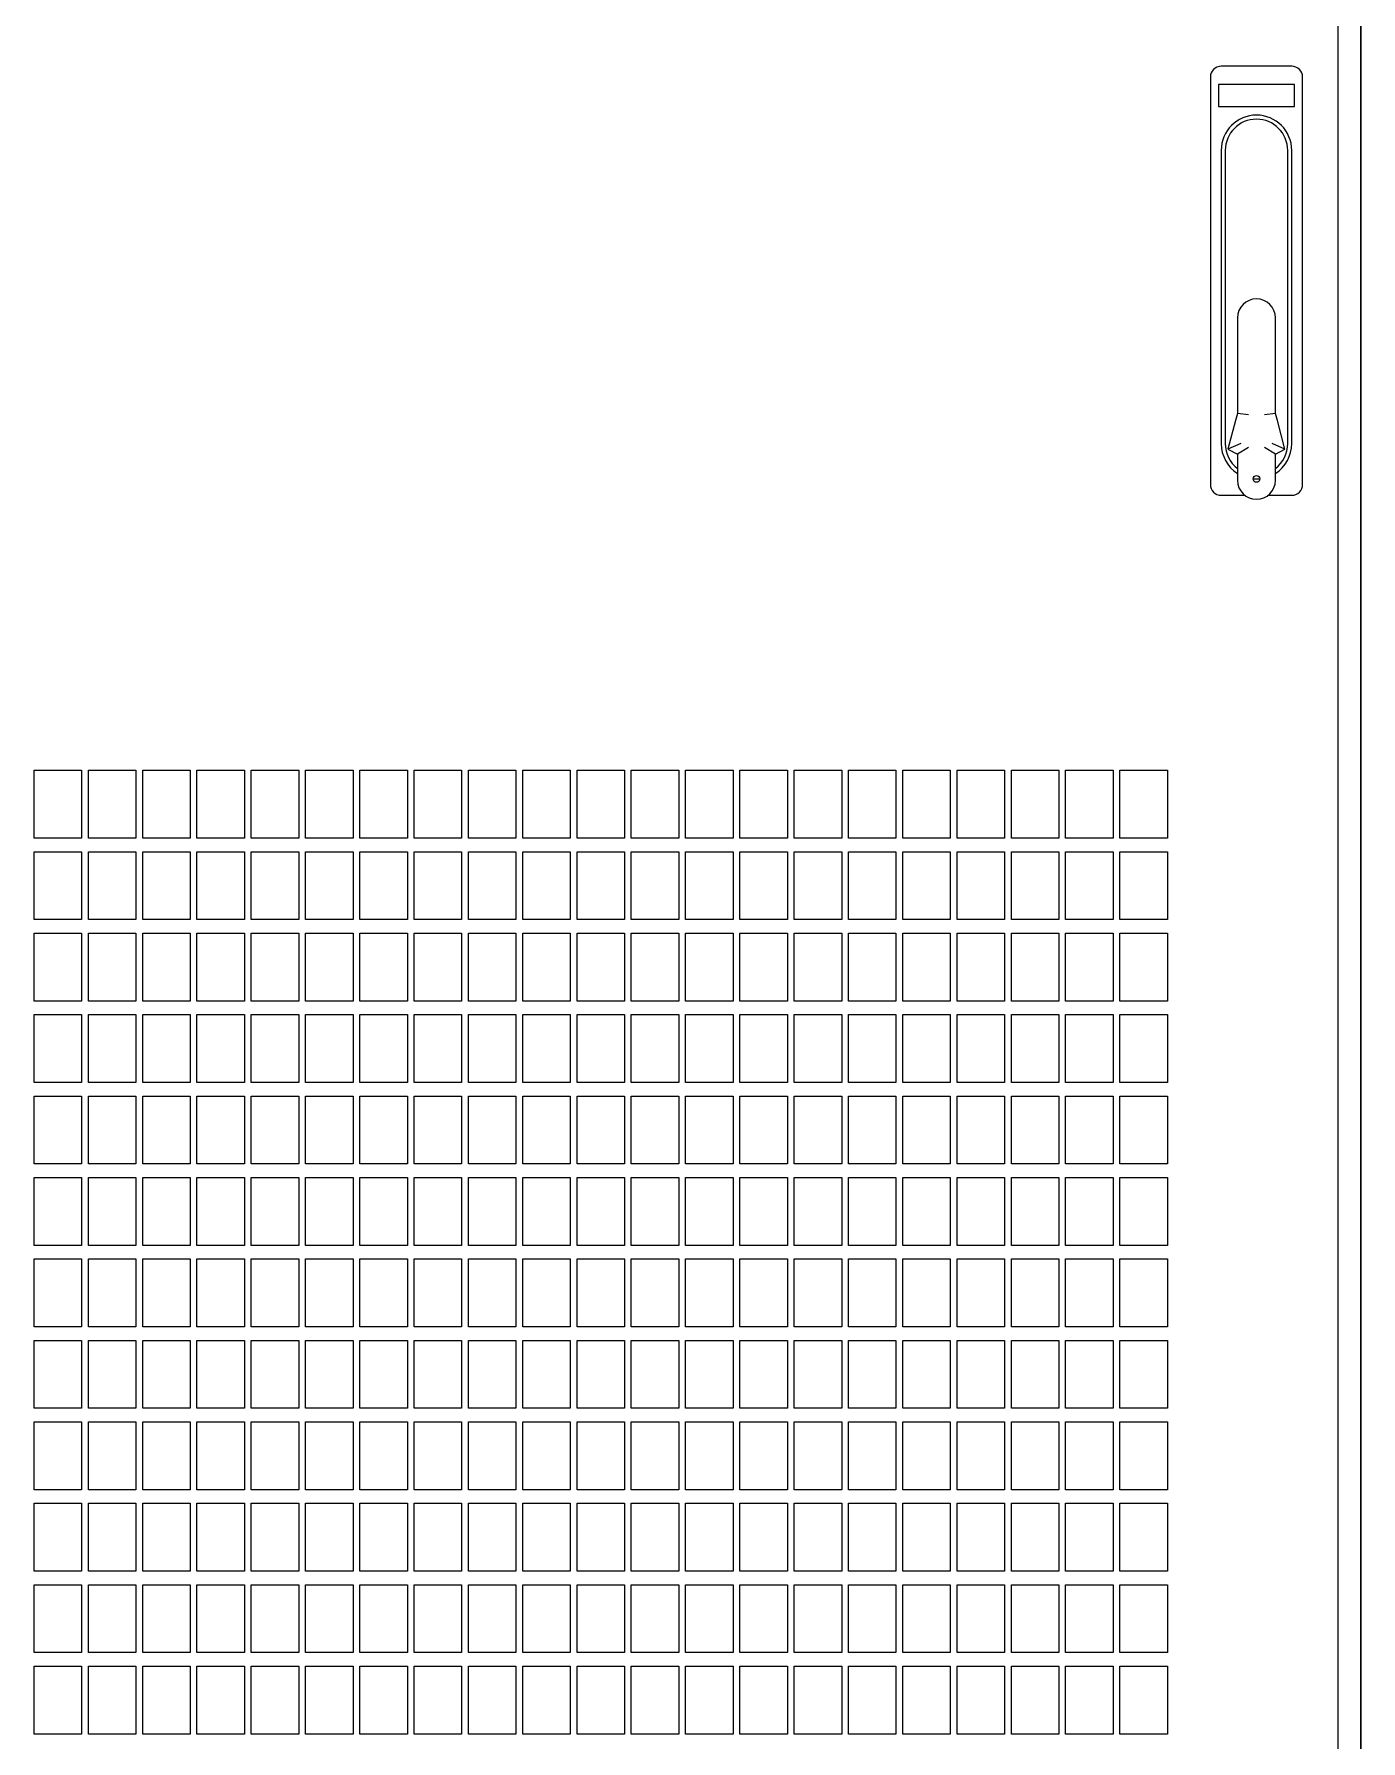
# Model space of a CAD drawing. Header units: inches. Extents: x 0 to 420, y 0 to 297.
# Drawn here: x 116 to 155.1, y 150.2 to 200.5 of the extents above; entities that cross this region are included whole.
import ezdxf

# ---------------------------------------------------------------- set-up
doc = ezdxf.new("R2010")
doc.units = ezdxf.units.IN
doc.layers.add('Default', color=7, linetype='Continuous')
doc.layers.add('DV1_Default', color=7, linetype='Continuous')

# ---------------------------------------------------------------- blocks, each defined once
blk = doc.blocks.new('SE')
at = {"layer": 'DV1_Default', "color": 7, "linetype": 'Continuous', "ltscale": 25.4}
for p, q in [((155.109, 105.286), (155.109, 280.566)), ((155.109, 280.566), (155.109, 105.286)), ((154.429, 275.526), (154.429, 110.326)), ((155.109, 105.286), (155.109, 264.566)), ((150.673, 199.19), (150.673, 187.19)), ((153.073, 199.51), (150.993, 199.51)), ((153.393, 187.19), (153.393, 199.19)), ((153.153, 198.969), (150.913, 198.969)), ((150.913, 198.969), (150.913, 198.329)), ((153.153, 198.329), (153.153, 198.969)), ((150.913, 198.329), (153.153, 198.329)), ((150.993, 197.03), (150.993, 188.39)), ((151.113, 197.03), (151.113, 188.39)), ((152.953, 188.39), (152.953, 197.03)), ((153.073, 188.39), (153.073, 197.03)), ((151.473, 192.094), (151.473, 189.278)), ((152.593, 189.278), (152.593, 192.094)), ((151.473, 189.278), (151.418, 189.07)), ((151.793, 189.236), (151.473, 189.278)), ((152.593, 189.278), (152.273, 189.236)), ((152.649, 189.07), (152.593, 189.278)), ((151.418, 189.07), (151.193, 188.229)), ((152.873, 188.229), (152.649, 189.07)), ((151.569, 188.395), (151.193, 188.229)), ((151.193, 188.229), (151.473, 188.084)), ((151.793, 188.279), (151.473, 188.084)), ((152.593, 188.084), (152.273, 188.279)), ((152.873, 188.229), (152.498, 188.395)), ((152.593, 188.084), (152.873, 188.229)), ((151.473, 188.084), (151.473, 187.31)), ((152.593, 187.31), (152.593, 188.084)), ((150.993, 186.87), (151.687, 186.87)), ((152.38, 186.87), (153.073, 186.87)), ((116.009, 178.766), (117.409, 178.766)), ((116.009, 176.766), (116.009, 178.766)), ((117.409, 178.766), (117.409, 176.766)), ((117.609, 178.766), (119.009, 178.766)), ((117.609, 176.766), (117.609, 178.766)), ((119.009, 178.766), (119.009, 176.766)), ((119.209, 178.766), (120.609, 178.766)), ((119.209, 176.766), (119.209, 178.766)), ((120.609, 178.766), (120.609, 176.766)), ((120.809, 178.766), (122.209, 178.766)), ((120.809, 176.766), (120.809, 178.766)), ((122.209, 178.766), (122.209, 176.766)), ((122.409, 178.766), (123.809, 178.766)), ((122.409, 176.766), (122.409, 178.766)), ((123.809, 178.766), (123.809, 176.766)), ((124.009, 178.766), (125.409, 178.766)), ((124.009, 176.766), (124.009, 178.766)), ((125.409, 178.766), (125.409, 176.766)), ((125.609, 178.766), (127.009, 178.766)), ((125.609, 176.766), (125.609, 178.766)), ((127.009, 178.766), (127.009, 176.766)), ((127.209, 178.766), (128.609, 178.766)), ((127.209, 176.766), (127.209, 178.766)), ((128.609, 178.766), (128.609, 176.766)), ((128.809, 178.766), (130.209, 178.766)), ((128.809, 176.766), (128.809, 178.766)), ((130.209, 178.766), (130.209, 176.766)), ((130.409, 178.766), (131.809, 178.766)), ((130.409, 176.766), (130.409, 178.766)), ((131.809, 178.766), (131.809, 176.766)), ((132.009, 178.766), (133.409, 178.766)), ((132.009, 176.766), (132.009, 178.766)), ((133.409, 178.766), (133.409, 176.766)), ((133.609, 178.766), (135.009, 178.766)), ((133.609, 176.766), (133.609, 178.766)), ((135.009, 178.766), (135.009, 176.766)), ((135.209, 178.766), (136.609, 178.766)), ((135.209, 176.766), (135.209, 178.766)), ((136.609, 178.766), (136.609, 176.766)), ((136.809, 178.766), (138.209, 178.766)), ((136.809, 176.766), (136.809, 178.766)), ((138.209, 178.766), (138.209, 176.766)), ((138.409, 178.766), (139.809, 178.766)), ((138.409, 176.766), (138.409, 178.766)), ((139.809, 178.766), (139.809, 176.766)), ((140.009, 178.766), (141.409, 178.766)), ((140.009, 176.766), (140.009, 178.766)), ((141.409, 178.766), (141.409, 176.766)), ((141.609, 178.766), (143.009, 178.766)), ((141.609, 176.766), (141.609, 178.766)), ((143.009, 178.766), (143.009, 176.766)), ((143.209, 178.766), (144.609, 178.766)), ((143.209, 176.766), (143.209, 178.766)), ((144.609, 178.766), (144.609, 176.766)), ((144.809, 178.766), (146.209, 178.766)), ((144.809, 176.766), (144.809, 178.766)), ((146.209, 178.766), (146.209, 176.766)), ((146.409, 178.766), (147.809, 178.766)), ((146.409, 176.766), (146.409, 178.766)), ((147.809, 178.766), (147.809, 176.766)), ((148.009, 178.766), (149.409, 178.766)), ((148.009, 176.766), (148.009, 178.766)), ((149.409, 178.766), (149.409, 176.766)), ((117.409, 176.766), (116.009, 176.766)), ((119.009, 176.766), (117.609, 176.766)), ((120.609, 176.766), (119.209, 176.766)), ((122.209, 176.766), (120.809, 176.766)), ((123.809, 176.766), (122.409, 176.766)), ((125.409, 176.766), (124.009, 176.766)), ((127.009, 176.766), (125.609, 176.766)), ((128.609, 176.766), (127.209, 176.766)), ((130.209, 176.766), (128.809, 176.766)), ((131.809, 176.766), (130.409, 176.766)), ((133.409, 176.766), (132.009, 176.766)), ((135.009, 176.766), (133.609, 176.766)), ((136.609, 176.766), (135.209, 176.766)), ((138.209, 176.766), (136.809, 176.766)), ((139.809, 176.766), (138.409, 176.766)), ((141.409, 176.766), (140.009, 176.766)), ((143.009, 176.766), (141.609, 176.766)), ((144.609, 176.766), (143.209, 176.766)), ((146.209, 176.766), (144.809, 176.766)), ((147.809, 176.766), (146.409, 176.766)), ((149.409, 176.766), (148.009, 176.766)), ((116.009, 176.366), (117.409, 176.366)), ((116.009, 174.366), (116.009, 176.366)), ((117.409, 176.366), (117.409, 174.366)), ((117.609, 176.366), (119.009, 176.366)), ((117.609, 174.366), (117.609, 176.366)), ((119.009, 176.366), (119.009, 174.366)), ((119.209, 176.366), (120.609, 176.366)), ((119.209, 174.366), (119.209, 176.366)), ((120.609, 176.366), (120.609, 174.366)), ((120.809, 176.366), (122.209, 176.366)), ((120.809, 174.366), (120.809, 176.366)), ((122.209, 176.366), (122.209, 174.366)), ((122.409, 176.366), (123.809, 176.366)), ((122.409, 174.366), (122.409, 176.366)), ((123.809, 176.366), (123.809, 174.366)), ((124.009, 176.366), (125.409, 176.366)), ((124.009, 174.366), (124.009, 176.366)), ((125.409, 176.366), (125.409, 174.366)), ((125.609, 176.366), (127.009, 176.366)), ((125.609, 174.366), (125.609, 176.366)), ((127.009, 176.366), (127.009, 174.366)), ((127.209, 176.366), (128.609, 176.366)), ((127.209, 174.366), (127.209, 176.366)), ((128.609, 176.366), (128.609, 174.366)), ((128.809, 176.366), (130.209, 176.366)), ((128.809, 174.366), (128.809, 176.366)), ((130.209, 176.366), (130.209, 174.366)), ((130.409, 176.366), (131.809, 176.366)), ((130.409, 174.366), (130.409, 176.366)), ((131.809, 176.366), (131.809, 174.366)), ((132.009, 176.366), (133.409, 176.366)), ((132.009, 174.366), (132.009, 176.366)), ((133.409, 176.366), (133.409, 174.366)), ((133.609, 176.366), (135.009, 176.366)), ((133.609, 174.366), (133.609, 176.366)), ((135.009, 176.366), (135.009, 174.366)), ((135.209, 176.366), (136.609, 176.366)), ((135.209, 174.366), (135.209, 176.366)), ((136.609, 176.366), (136.609, 174.366)), ((136.809, 176.366), (138.209, 176.366)), ((136.809, 174.366), (136.809, 176.366)), ((138.209, 176.366), (138.209, 174.366)), ((138.409, 176.366), (139.809, 176.366)), ((138.409, 174.366), (138.409, 176.366)), ((139.809, 176.366), (139.809, 174.366)), ((140.009, 176.366), (141.409, 176.366)), ((140.009, 174.366), (140.009, 176.366)), ((141.409, 176.366), (141.409, 174.366)), ((141.609, 176.366), (143.009, 176.366)), ((141.609, 174.366), (141.609, 176.366)), ((143.009, 176.366), (143.009, 174.366)), ((143.209, 176.366), (144.609, 176.366)), ((143.209, 174.366), (143.209, 176.366)), ((144.609, 176.366), (144.609, 174.366)), ((144.809, 176.366), (146.209, 176.366)), ((144.809, 174.366), (144.809, 176.366)), ((146.209, 176.366), (146.209, 174.366)), ((146.409, 176.366), (147.809, 176.366)), ((146.409, 174.366), (146.409, 176.366)), ((147.809, 176.366), (147.809, 174.366)), ((148.009, 176.366), (149.409, 176.366)), ((148.009, 174.366), (148.009, 176.366)), ((149.409, 176.366), (149.409, 174.366)), ((117.409, 174.366), (116.009, 174.366)), ((119.009, 174.366), (117.609, 174.366)), ((120.609, 174.366), (119.209, 174.366)), ((122.209, 174.366), (120.809, 174.366)), ((123.809, 174.366), (122.409, 174.366)), ((125.409, 174.366), (124.009, 174.366)), ((127.009, 174.366), (125.609, 174.366)), ((128.609, 174.366), (127.209, 174.366)), ((130.209, 174.366), (128.809, 174.366)), ((131.809, 174.366), (130.409, 174.366)), ((133.409, 174.366), (132.009, 174.366)), ((135.009, 174.366), (133.609, 174.366)), ((136.609, 174.366), (135.209, 174.366)), ((138.209, 174.366), (136.809, 174.366)), ((139.809, 174.366), (138.409, 174.366)), ((141.409, 174.366), (140.009, 174.366)), ((143.009, 174.366), (141.609, 174.366)), ((144.609, 174.366), (143.209, 174.366)), ((146.209, 174.366), (144.809, 174.366)), ((147.809, 174.366), (146.409, 174.366)), ((149.409, 174.366), (148.009, 174.366)), ((116.009, 173.966), (117.409, 173.966)), ((116.009, 171.966), (116.009, 173.966)), ((117.409, 173.966), (117.409, 171.966)), ((117.609, 173.966), (119.009, 173.966)), ((117.609, 171.966), (117.609, 173.966)), ((119.009, 173.966), (119.009, 171.966)), ((119.209, 173.966), (120.609, 173.966)), ((119.209, 171.966), (119.209, 173.966)), ((120.609, 173.966), (120.609, 171.966)), ((120.809, 173.966), (122.209, 173.966)), ((120.809, 171.966), (120.809, 173.966)), ((122.209, 173.966), (122.209, 171.966)), ((122.409, 173.966), (123.809, 173.966)), ((122.409, 171.966), (122.409, 173.966)), ((123.809, 173.966), (123.809, 171.966)), ((124.009, 173.966), (125.409, 173.966)), ((124.009, 171.966), (124.009, 173.966)), ((125.409, 173.966), (125.409, 171.966)), ((125.609, 173.966), (127.009, 173.966)), ((125.609, 171.966), (125.609, 173.966)), ((127.009, 173.966), (127.009, 171.966)), ((127.209, 173.966), (128.609, 173.966)), ((127.209, 171.966), (127.209, 173.966)), ((128.609, 173.966), (128.609, 171.966)), ((128.809, 173.966), (130.209, 173.966)), ((128.809, 171.966), (128.809, 173.966)), ((130.209, 173.966), (130.209, 171.966)), ((130.409, 173.966), (131.809, 173.966)), ((130.409, 171.966), (130.409, 173.966)), ((131.809, 173.966), (131.809, 171.966)), ((132.009, 173.966), (133.409, 173.966)), ((132.009, 171.966), (132.009, 173.966)), ((133.409, 173.966), (133.409, 171.966)), ((133.609, 173.966), (135.009, 173.966)), ((133.609, 171.966), (133.609, 173.966)), ((135.009, 173.966), (135.009, 171.966)), ((135.209, 173.966), (136.609, 173.966)), ((135.209, 171.966), (135.209, 173.966)), ((136.609, 173.966), (136.609, 171.966)), ((136.809, 173.966), (138.209, 173.966)), ((136.809, 171.966), (136.809, 173.966)), ((138.209, 173.966), (138.209, 171.966)), ((138.409, 173.966), (139.809, 173.966)), ((138.409, 171.966), (138.409, 173.966)), ((139.809, 173.966), (139.809, 171.966)), ((140.009, 173.966), (141.409, 173.966)), ((140.009, 171.966), (140.009, 173.966)), ((141.409, 173.966), (141.409, 171.966)), ((141.609, 173.966), (143.009, 173.966)), ((141.609, 171.966), (141.609, 173.966)), ((143.009, 173.966), (143.009, 171.966)), ((143.209, 173.966), (144.609, 173.966)), ((143.209, 171.966), (143.209, 173.966)), ((144.609, 173.966), (144.609, 171.966)), ((144.809, 173.966), (146.209, 173.966)), ((144.809, 171.966), (144.809, 173.966)), ((146.209, 173.966), (146.209, 171.966)), ((146.409, 173.966), (147.809, 173.966)), ((146.409, 171.966), (146.409, 173.966)), ((147.809, 173.966), (147.809, 171.966)), ((148.009, 173.966), (149.409, 173.966)), ((148.009, 171.966), (148.009, 173.966)), ((149.409, 173.966), (149.409, 171.966)), ((117.409, 171.966), (116.009, 171.966)), ((116.009, 171.566), (117.409, 171.566)), ((116.009, 169.566), (116.009, 171.566)), ((117.409, 171.566), (117.409, 169.566)), ((119.009, 171.966), (117.609, 171.966)), ((117.609, 171.566), (119.009, 171.566)), ((117.609, 169.566), (117.609, 171.566)), ((119.009, 171.566), (119.009, 169.566)), ((120.609, 171.966), (119.209, 171.966)), ((119.209, 171.566), (120.609, 171.566)), ((119.209, 169.566), (119.209, 171.566)), ((120.609, 171.566), (120.609, 169.566)), ((122.209, 171.966), (120.809, 171.966)), ((120.809, 171.566), (122.209, 171.566)), ((120.809, 169.566), (120.809, 171.566)), ((122.209, 171.566), (122.209, 169.566)), ((123.809, 171.966), (122.409, 171.966)), ((122.409, 171.566), (123.809, 171.566)), ((122.409, 169.566), (122.409, 171.566)), ((123.809, 171.566), (123.809, 169.566)), ((125.409, 171.966), (124.009, 171.966)), ((124.009, 171.566), (125.409, 171.566)), ((124.009, 169.566), (124.009, 171.566)), ((125.409, 171.566), (125.409, 169.566)), ((127.009, 171.966), (125.609, 171.966)), ((125.609, 171.566), (127.009, 171.566)), ((125.609, 169.566), (125.609, 171.566)), ((127.009, 171.566), (127.009, 169.566)), ((128.609, 171.966), (127.209, 171.966)), ((127.209, 171.566), (128.609, 171.566)), ((127.209, 169.566), (127.209, 171.566)), ((128.609, 171.566), (128.609, 169.566)), ((130.209, 171.966), (128.809, 171.966)), ((128.809, 171.566), (130.209, 171.566)), ((128.809, 169.566), (128.809, 171.566)), ((130.209, 171.566), (130.209, 169.566)), ((131.809, 171.966), (130.409, 171.966)), ((130.409, 171.566), (131.809, 171.566)), ((130.409, 169.566), (130.409, 171.566)), ((131.809, 171.566), (131.809, 169.566)), ((133.409, 171.966), (132.009, 171.966)), ((132.009, 171.566), (133.409, 171.566)), ((132.009, 169.566), (132.009, 171.566)), ((133.409, 171.566), (133.409, 169.566)), ((135.009, 171.966), (133.609, 171.966)), ((133.609, 171.566), (135.009, 171.566)), ((133.609, 169.566), (133.609, 171.566)), ((135.009, 171.566), (135.009, 169.566)), ((136.609, 171.966), (135.209, 171.966)), ((135.209, 171.566), (136.609, 171.566)), ((135.209, 169.566), (135.209, 171.566)), ((136.609, 171.566), (136.609, 169.566)), ((138.209, 171.966), (136.809, 171.966)), ((136.809, 171.566), (138.209, 171.566)), ((136.809, 169.566), (136.809, 171.566)), ((138.209, 171.566), (138.209, 169.566)), ((139.809, 171.966), (138.409, 171.966)), ((138.409, 171.566), (139.809, 171.566)), ((138.409, 169.566), (138.409, 171.566)), ((139.809, 171.566), (139.809, 169.566)), ((141.409, 171.966), (140.009, 171.966)), ((140.009, 171.566), (141.409, 171.566)), ((140.009, 169.566), (140.009, 171.566)), ((141.409, 171.566), (141.409, 169.566)), ((143.009, 171.966), (141.609, 171.966)), ((141.609, 171.566), (143.009, 171.566)), ((141.609, 169.566), (141.609, 171.566)), ((143.009, 171.566), (143.009, 169.566)), ((144.609, 171.966), (143.209, 171.966)), ((143.209, 171.566), (144.609, 171.566)), ((143.209, 169.566), (143.209, 171.566)), ((144.609, 171.566), (144.609, 169.566)), ((146.209, 171.966), (144.809, 171.966)), ((144.809, 171.566), (146.209, 171.566)), ((144.809, 169.566), (144.809, 171.566)), ((146.209, 171.566), (146.209, 169.566)), ((147.809, 171.966), (146.409, 171.966)), ((146.409, 171.566), (147.809, 171.566)), ((146.409, 169.566), (146.409, 171.566)), ((147.809, 171.566), (147.809, 169.566)), ((149.409, 171.966), (148.009, 171.966)), ((148.009, 171.566), (149.409, 171.566)), ((148.009, 169.566), (148.009, 171.566)), ((149.409, 171.566), (149.409, 169.566)), ((117.409, 169.566), (116.009, 169.566)), ((119.009, 169.566), (117.609, 169.566)), ((120.609, 169.566), (119.209, 169.566)), ((122.209, 169.566), (120.809, 169.566)), ((123.809, 169.566), (122.409, 169.566)), ((125.409, 169.566), (124.009, 169.566)), ((127.009, 169.566), (125.609, 169.566)), ((128.609, 169.566), (127.209, 169.566)), ((130.209, 169.566), (128.809, 169.566)), ((131.809, 169.566), (130.409, 169.566)), ((133.409, 169.566), (132.009, 169.566)), ((135.009, 169.566), (133.609, 169.566)), ((136.609, 169.566), (135.209, 169.566)), ((138.209, 169.566), (136.809, 169.566)), ((139.809, 169.566), (138.409, 169.566)), ((141.409, 169.566), (140.009, 169.566)), ((143.009, 169.566), (141.609, 169.566)), ((144.609, 169.566), (143.209, 169.566)), ((146.209, 169.566), (144.809, 169.566)), ((147.809, 169.566), (146.409, 169.566)), ((149.409, 169.566), (148.009, 169.566)), ((116.009, 169.166), (117.409, 169.166)), ((116.009, 167.166), (116.009, 169.166)), ((117.409, 169.166), (117.409, 167.166)), ((117.609, 169.166), (119.009, 169.166)), ((117.609, 167.166), (117.609, 169.166)), ((119.009, 169.166), (119.009, 167.166)), ((119.209, 169.166), (120.609, 169.166)), ((119.209, 167.166), (119.209, 169.166)), ((120.609, 169.166), (120.609, 167.166)), ((120.809, 169.166), (122.209, 169.166)), ((120.809, 167.166), (120.809, 169.166)), ((122.209, 169.166), (122.209, 167.166)), ((122.409, 169.166), (123.809, 169.166)), ((122.409, 167.166), (122.409, 169.166)), ((123.809, 169.166), (123.809, 167.166)), ((124.009, 169.166), (125.409, 169.166)), ((124.009, 167.166), (124.009, 169.166)), ((125.409, 169.166), (125.409, 167.166)), ((125.609, 169.166), (127.009, 169.166)), ((125.609, 167.166), (125.609, 169.166)), ((127.009, 169.166), (127.009, 167.166)), ((127.209, 169.166), (128.609, 169.166)), ((127.209, 167.166), (127.209, 169.166)), ((128.609, 169.166), (128.609, 167.166)), ((128.809, 169.166), (130.209, 169.166)), ((128.809, 167.166), (128.809, 169.166)), ((130.209, 169.166), (130.209, 167.166)), ((130.409, 169.166), (131.809, 169.166)), ((130.409, 167.166), (130.409, 169.166)), ((131.809, 169.166), (131.809, 167.166)), ((132.009, 169.166), (133.409, 169.166)), ((132.009, 167.166), (132.009, 169.166)), ((133.409, 169.166), (133.409, 167.166)), ((133.609, 169.166), (135.009, 169.166)), ((133.609, 167.166), (133.609, 169.166)), ((135.009, 169.166), (135.009, 167.166)), ((135.209, 169.166), (136.609, 169.166)), ((135.209, 167.166), (135.209, 169.166)), ((136.609, 169.166), (136.609, 167.166)), ((136.809, 169.166), (138.209, 169.166)), ((136.809, 167.166), (136.809, 169.166)), ((138.209, 169.166), (138.209, 167.166)), ((138.409, 169.166), (139.809, 169.166)), ((138.409, 167.166), (138.409, 169.166)), ((139.809, 169.166), (139.809, 167.166)), ((140.009, 169.166), (141.409, 169.166)), ((140.009, 167.166), (140.009, 169.166)), ((141.409, 169.166), (141.409, 167.166)), ((141.609, 169.166), (143.009, 169.166)), ((141.609, 167.166), (141.609, 169.166)), ((143.009, 169.166), (143.009, 167.166)), ((143.209, 169.166), (144.609, 169.166)), ((143.209, 167.166), (143.209, 169.166)), ((144.609, 169.166), (144.609, 167.166)), ((144.809, 169.166), (146.209, 169.166)), ((144.809, 167.166), (144.809, 169.166)), ((146.209, 169.166), (146.209, 167.166)), ((146.409, 169.166), (147.809, 169.166)), ((146.409, 167.166), (146.409, 169.166)), ((147.809, 169.166), (147.809, 167.166)), ((148.009, 169.166), (149.409, 169.166)), ((148.009, 167.166), (148.009, 169.166)), ((149.409, 169.166), (149.409, 167.166)), ((117.409, 167.166), (116.009, 167.166)), ((119.009, 167.166), (117.609, 167.166)), ((120.609, 167.166), (119.209, 167.166)), ((122.209, 167.166), (120.809, 167.166)), ((123.809, 167.166), (122.409, 167.166)), ((125.409, 167.166), (124.009, 167.166)), ((127.009, 167.166), (125.609, 167.166)), ((128.609, 167.166), (127.209, 167.166)), ((130.209, 167.166), (128.809, 167.166)), ((131.809, 167.166), (130.409, 167.166)), ((133.409, 167.166), (132.009, 167.166)), ((135.009, 167.166), (133.609, 167.166)), ((136.609, 167.166), (135.209, 167.166)), ((138.209, 167.166), (136.809, 167.166)), ((139.809, 167.166), (138.409, 167.166)), ((141.409, 167.166), (140.009, 167.166)), ((143.009, 167.166), (141.609, 167.166)), ((144.609, 167.166), (143.209, 167.166)), ((146.209, 167.166), (144.809, 167.166)), ((147.809, 167.166), (146.409, 167.166)), ((149.409, 167.166), (148.009, 167.166)), ((116.009, 166.766), (117.409, 166.766)), ((116.009, 164.766), (116.009, 166.766)), ((117.409, 166.766), (117.409, 164.766)), ((117.609, 166.766), (119.009, 166.766)), ((117.609, 164.766), (117.609, 166.766)), ((119.009, 166.766), (119.009, 164.766)), ((119.209, 166.766), (120.609, 166.766)), ((119.209, 164.766), (119.209, 166.766)), ((120.609, 166.766), (120.609, 164.766)), ((120.809, 166.766), (122.209, 166.766)), ((120.809, 164.766), (120.809, 166.766)), ((122.209, 166.766), (122.209, 164.766)), ((122.409, 166.766), (123.809, 166.766)), ((122.409, 164.766), (122.409, 166.766)), ((123.809, 166.766), (123.809, 164.766)), ((124.009, 166.766), (125.409, 166.766)), ((124.009, 164.766), (124.009, 166.766)), ((125.409, 166.766), (125.409, 164.766)), ((125.609, 166.766), (127.009, 166.766)), ((125.609, 164.766), (125.609, 166.766)), ((127.009, 166.766), (127.009, 164.766)), ((127.209, 166.766), (128.609, 166.766)), ((127.209, 164.766), (127.209, 166.766)), ((128.609, 166.766), (128.609, 164.766)), ((128.809, 166.766), (130.209, 166.766)), ((128.809, 164.766), (128.809, 166.766)), ((130.209, 166.766), (130.209, 164.766)), ((130.409, 166.766), (131.809, 166.766)), ((130.409, 164.766), (130.409, 166.766)), ((131.809, 166.766), (131.809, 164.766)), ((132.009, 166.766), (133.409, 166.766)), ((132.009, 164.766), (132.009, 166.766)), ((133.409, 166.766), (133.409, 164.766)), ((133.609, 166.766), (135.009, 166.766)), ((133.609, 164.766), (133.609, 166.766)), ((135.009, 166.766), (135.009, 164.766)), ((135.209, 166.766), (136.609, 166.766)), ((135.209, 164.766), (135.209, 166.766)), ((136.609, 166.766), (136.609, 164.766)), ((136.809, 166.766), (138.209, 166.766)), ((136.809, 164.766), (136.809, 166.766)), ((138.209, 166.766), (138.209, 164.766)), ((138.409, 166.766), (139.809, 166.766)), ((138.409, 164.766), (138.409, 166.766)), ((139.809, 166.766), (139.809, 164.766)), ((140.009, 166.766), (141.409, 166.766)), ((140.009, 164.766), (140.009, 166.766)), ((141.409, 166.766), (141.409, 164.766)), ((141.609, 166.766), (143.009, 166.766)), ((141.609, 164.766), (141.609, 166.766)), ((143.009, 166.766), (143.009, 164.766)), ((143.209, 166.766), (144.609, 166.766)), ((143.209, 164.766), (143.209, 166.766)), ((144.609, 166.766), (144.609, 164.766)), ((144.809, 166.766), (146.209, 166.766)), ((144.809, 164.766), (144.809, 166.766)), ((146.209, 166.766), (146.209, 164.766)), ((146.409, 166.766), (147.809, 166.766)), ((146.409, 164.766), (146.409, 166.766)), ((147.809, 166.766), (147.809, 164.766)), ((148.009, 166.766), (149.409, 166.766)), ((148.009, 164.766), (148.009, 166.766)), ((149.409, 166.766), (149.409, 164.766)), ((117.409, 164.766), (116.009, 164.766)), ((119.009, 164.766), (117.609, 164.766)), ((120.609, 164.766), (119.209, 164.766)), ((122.209, 164.766), (120.809, 164.766)), ((123.809, 164.766), (122.409, 164.766)), ((125.409, 164.766), (124.009, 164.766)), ((127.009, 164.766), (125.609, 164.766)), ((128.609, 164.766), (127.209, 164.766)), ((130.209, 164.766), (128.809, 164.766)), ((131.809, 164.766), (130.409, 164.766)), ((133.409, 164.766), (132.009, 164.766)), ((135.009, 164.766), (133.609, 164.766)), ((136.609, 164.766), (135.209, 164.766)), ((138.209, 164.766), (136.809, 164.766)), ((139.809, 164.766), (138.409, 164.766)), ((141.409, 164.766), (140.009, 164.766)), ((143.009, 164.766), (141.609, 164.766)), ((144.609, 164.766), (143.209, 164.766)), ((146.209, 164.766), (144.809, 164.766)), ((147.809, 164.766), (146.409, 164.766)), ((149.409, 164.766), (148.009, 164.766)), ((116.009, 164.366), (117.409, 164.366)), ((116.009, 162.366), (116.009, 164.366)), ((117.409, 164.366), (117.409, 162.366)), ((117.609, 164.366), (119.009, 164.366)), ((117.609, 162.366), (117.609, 164.366)), ((119.009, 164.366), (119.009, 162.366)), ((119.209, 164.366), (120.609, 164.366)), ((119.209, 162.366), (119.209, 164.366)), ((120.609, 164.366), (120.609, 162.366)), ((120.809, 164.366), (122.209, 164.366)), ((120.809, 162.366), (120.809, 164.366)), ((122.209, 164.366), (122.209, 162.366)), ((122.409, 164.366), (123.809, 164.366)), ((122.409, 162.366), (122.409, 164.366)), ((123.809, 164.366), (123.809, 162.366)), ((124.009, 164.366), (125.409, 164.366)), ((124.009, 162.366), (124.009, 164.366)), ((125.409, 164.366), (125.409, 162.366)), ((125.609, 164.366), (127.009, 164.366)), ((125.609, 162.366), (125.609, 164.366)), ((127.009, 164.366), (127.009, 162.366)), ((127.209, 164.366), (128.609, 164.366)), ((127.209, 162.366), (127.209, 164.366)), ((128.609, 164.366), (128.609, 162.366)), ((128.809, 164.366), (130.209, 164.366)), ((128.809, 162.366), (128.809, 164.366)), ((130.209, 164.366), (130.209, 162.366)), ((130.409, 164.366), (131.809, 164.366)), ((130.409, 162.366), (130.409, 164.366)), ((131.809, 164.366), (131.809, 162.366)), ((132.009, 164.366), (133.409, 164.366)), ((132.009, 162.366), (132.009, 164.366)), ((133.409, 164.366), (133.409, 162.366)), ((133.609, 164.366), (135.009, 164.366)), ((133.609, 162.366), (133.609, 164.366)), ((135.009, 164.366), (135.009, 162.366)), ((135.209, 164.366), (136.609, 164.366)), ((135.209, 162.366), (135.209, 164.366)), ((136.609, 164.366), (136.609, 162.366)), ((136.809, 164.366), (138.209, 164.366)), ((136.809, 162.366), (136.809, 164.366)), ((138.209, 164.366), (138.209, 162.366)), ((138.409, 164.366), (139.809, 164.366)), ((138.409, 162.366), (138.409, 164.366)), ((139.809, 164.366), (139.809, 162.366)), ((140.009, 164.366), (141.409, 164.366)), ((140.009, 162.366), (140.009, 164.366)), ((141.409, 164.366), (141.409, 162.366)), ((141.609, 164.366), (143.009, 164.366)), ((141.609, 162.366), (141.609, 164.366)), ((143.009, 164.366), (143.009, 162.366)), ((143.209, 164.366), (144.609, 164.366)), ((143.209, 162.366), (143.209, 164.366)), ((144.609, 164.366), (144.609, 162.366)), ((144.809, 164.366), (146.209, 164.366)), ((144.809, 162.366), (144.809, 164.366)), ((146.209, 164.366), (146.209, 162.366)), ((146.409, 164.366), (147.809, 164.366)), ((146.409, 162.366), (146.409, 164.366)), ((147.809, 164.366), (147.809, 162.366)), ((148.009, 164.366), (149.409, 164.366)), ((148.009, 162.366), (148.009, 164.366)), ((149.409, 164.366), (149.409, 162.366)), ((117.409, 162.366), (116.009, 162.366)), ((116.009, 161.966), (117.409, 161.966)), ((116.009, 159.966), (116.009, 161.966)), ((117.409, 161.966), (117.409, 159.966)), ((119.009, 162.366), (117.609, 162.366)), ((117.609, 161.966), (119.009, 161.966)), ((117.609, 159.966), (117.609, 161.966)), ((119.009, 161.966), (119.009, 159.966)), ((120.609, 162.366), (119.209, 162.366)), ((119.209, 161.966), (120.609, 161.966)), ((119.209, 159.966), (119.209, 161.966)), ((120.609, 161.966), (120.609, 159.966)), ((122.209, 162.366), (120.809, 162.366)), ((120.809, 161.966), (122.209, 161.966)), ((120.809, 159.966), (120.809, 161.966)), ((122.209, 161.966), (122.209, 159.966)), ((123.809, 162.366), (122.409, 162.366)), ((122.409, 161.966), (123.809, 161.966)), ((122.409, 159.966), (122.409, 161.966)), ((123.809, 161.966), (123.809, 159.966)), ((125.409, 162.366), (124.009, 162.366)), ((124.009, 161.966), (125.409, 161.966)), ((124.009, 159.966), (124.009, 161.966)), ((125.409, 161.966), (125.409, 159.966)), ((127.009, 162.366), (125.609, 162.366)), ((125.609, 161.966), (127.009, 161.966)), ((125.609, 159.966), (125.609, 161.966)), ((127.009, 161.966), (127.009, 159.966)), ((128.609, 162.366), (127.209, 162.366)), ((127.209, 161.966), (128.609, 161.966)), ((127.209, 159.966), (127.209, 161.966)), ((128.609, 161.966), (128.609, 159.966)), ((130.209, 162.366), (128.809, 162.366)), ((128.809, 161.966), (130.209, 161.966)), ((128.809, 159.966), (128.809, 161.966)), ((130.209, 161.966), (130.209, 159.966)), ((131.809, 162.366), (130.409, 162.366)), ((130.409, 161.966), (131.809, 161.966)), ((130.409, 159.966), (130.409, 161.966)), ((131.809, 161.966), (131.809, 159.966)), ((133.409, 162.366), (132.009, 162.366)), ((132.009, 161.966), (133.409, 161.966)), ((132.009, 159.966), (132.009, 161.966)), ((133.409, 161.966), (133.409, 159.966)), ((135.009, 162.366), (133.609, 162.366)), ((133.609, 161.966), (135.009, 161.966)), ((133.609, 159.966), (133.609, 161.966)), ((135.009, 161.966), (135.009, 159.966)), ((136.609, 162.366), (135.209, 162.366)), ((135.209, 161.966), (136.609, 161.966)), ((135.209, 159.966), (135.209, 161.966)), ((136.609, 161.966), (136.609, 159.966)), ((138.209, 162.366), (136.809, 162.366)), ((136.809, 161.966), (138.209, 161.966)), ((136.809, 159.966), (136.809, 161.966)), ((138.209, 161.966), (138.209, 159.966)), ((139.809, 162.366), (138.409, 162.366)), ((138.409, 161.966), (139.809, 161.966)), ((138.409, 159.966), (138.409, 161.966)), ((139.809, 161.966), (139.809, 159.966)), ((141.409, 162.366), (140.009, 162.366)), ((140.009, 161.966), (141.409, 161.966)), ((140.009, 159.966), (140.009, 161.966)), ((141.409, 161.966), (141.409, 159.966)), ((143.009, 162.366), (141.609, 162.366)), ((141.609, 161.966), (143.009, 161.966)), ((141.609, 159.966), (141.609, 161.966)), ((143.009, 161.966), (143.009, 159.966)), ((144.609, 162.366), (143.209, 162.366)), ((143.209, 161.966), (144.609, 161.966)), ((143.209, 159.966), (143.209, 161.966)), ((144.609, 161.966), (144.609, 159.966)), ((146.209, 162.366), (144.809, 162.366)), ((144.809, 161.966), (146.209, 161.966)), ((144.809, 159.966), (144.809, 161.966)), ((146.209, 161.966), (146.209, 159.966)), ((147.809, 162.366), (146.409, 162.366)), ((146.409, 161.966), (147.809, 161.966)), ((146.409, 159.966), (146.409, 161.966)), ((147.809, 161.966), (147.809, 159.966)), ((149.409, 162.366), (148.009, 162.366)), ((148.009, 161.966), (149.409, 161.966)), ((148.009, 159.966), (148.009, 161.966)), ((149.409, 161.966), (149.409, 159.966)), ((117.409, 159.966), (116.009, 159.966)), ((119.009, 159.966), (117.609, 159.966)), ((120.609, 159.966), (119.209, 159.966)), ((122.209, 159.966), (120.809, 159.966)), ((123.809, 159.966), (122.409, 159.966)), ((125.409, 159.966), (124.009, 159.966)), ((127.009, 159.966), (125.609, 159.966)), ((128.609, 159.966), (127.209, 159.966)), ((130.209, 159.966), (128.809, 159.966)), ((131.809, 159.966), (130.409, 159.966)), ((133.409, 159.966), (132.009, 159.966)), ((135.009, 159.966), (133.609, 159.966)), ((136.609, 159.966), (135.209, 159.966)), ((138.209, 159.966), (136.809, 159.966)), ((139.809, 159.966), (138.409, 159.966)), ((141.409, 159.966), (140.009, 159.966)), ((143.009, 159.966), (141.609, 159.966)), ((144.609, 159.966), (143.209, 159.966)), ((146.209, 159.966), (144.809, 159.966)), ((147.809, 159.966), (146.409, 159.966)), ((149.409, 159.966), (148.009, 159.966)), ((116.009, 159.566), (117.409, 159.566)), ((116.009, 157.566), (116.009, 159.566)), ((117.409, 159.566), (117.409, 157.566)), ((117.609, 159.566), (119.009, 159.566)), ((117.609, 157.566), (117.609, 159.566)), ((119.009, 159.566), (119.009, 157.566)), ((119.209, 159.566), (120.609, 159.566)), ((119.209, 157.566), (119.209, 159.566)), ((120.609, 159.566), (120.609, 157.566)), ((120.809, 159.566), (122.209, 159.566)), ((120.809, 157.566), (120.809, 159.566)), ((122.209, 159.566), (122.209, 157.566)), ((122.409, 159.566), (123.809, 159.566)), ((122.409, 157.566), (122.409, 159.566)), ((123.809, 159.566), (123.809, 157.566)), ((124.009, 159.566), (125.409, 159.566)), ((124.009, 157.566), (124.009, 159.566)), ((125.409, 159.566), (125.409, 157.566)), ((125.609, 159.566), (127.009, 159.566)), ((125.609, 157.566), (125.609, 159.566)), ((127.009, 159.566), (127.009, 157.566)), ((127.209, 159.566), (128.609, 159.566)), ((127.209, 157.566), (127.209, 159.566)), ((128.609, 159.566), (128.609, 157.566)), ((128.809, 159.566), (130.209, 159.566)), ((128.809, 157.566), (128.809, 159.566)), ((130.209, 159.566), (130.209, 157.566)), ((130.409, 159.566), (131.809, 159.566)), ((130.409, 157.566), (130.409, 159.566)), ((131.809, 159.566), (131.809, 157.566)), ((132.009, 159.566), (133.409, 159.566)), ((132.009, 157.566), (132.009, 159.566)), ((133.409, 159.566), (133.409, 157.566)), ((133.609, 159.566), (135.009, 159.566)), ((133.609, 157.566), (133.609, 159.566)), ((135.009, 159.566), (135.009, 157.566)), ((135.209, 159.566), (136.609, 159.566)), ((135.209, 157.566), (135.209, 159.566)), ((136.609, 159.566), (136.609, 157.566)), ((136.809, 159.566), (138.209, 159.566)), ((136.809, 157.566), (136.809, 159.566)), ((138.209, 159.566), (138.209, 157.566)), ((138.409, 159.566), (139.809, 159.566)), ((138.409, 157.566), (138.409, 159.566)), ((139.809, 159.566), (139.809, 157.566)), ((140.009, 159.566), (141.409, 159.566)), ((140.009, 157.566), (140.009, 159.566)), ((141.409, 159.566), (141.409, 157.566)), ((141.609, 159.566), (143.009, 159.566)), ((141.609, 157.566), (141.609, 159.566)), ((143.009, 159.566), (143.009, 157.566)), ((143.209, 159.566), (144.609, 159.566)), ((143.209, 157.566), (143.209, 159.566)), ((144.609, 159.566), (144.609, 157.566)), ((144.809, 159.566), (146.209, 159.566)), ((144.809, 157.566), (144.809, 159.566)), ((146.209, 159.566), (146.209, 157.566)), ((146.409, 159.566), (147.809, 159.566)), ((146.409, 157.566), (146.409, 159.566)), ((147.809, 159.566), (147.809, 157.566)), ((148.009, 159.566), (149.409, 159.566)), ((148.009, 157.566), (148.009, 159.566)), ((149.409, 159.566), (149.409, 157.566)), ((117.409, 157.566), (116.009, 157.566)), ((119.009, 157.566), (117.609, 157.566)), ((120.609, 157.566), (119.209, 157.566)), ((122.209, 157.566), (120.809, 157.566)), ((123.809, 157.566), (122.409, 157.566)), ((125.409, 157.566), (124.009, 157.566)), ((127.009, 157.566), (125.609, 157.566)), ((128.609, 157.566), (127.209, 157.566)), ((130.209, 157.566), (128.809, 157.566)), ((131.809, 157.566), (130.409, 157.566)), ((133.409, 157.566), (132.009, 157.566)), ((135.009, 157.566), (133.609, 157.566)), ((136.609, 157.566), (135.209, 157.566)), ((138.209, 157.566), (136.809, 157.566)), ((139.809, 157.566), (138.409, 157.566)), ((141.409, 157.566), (140.009, 157.566)), ((143.009, 157.566), (141.609, 157.566)), ((144.609, 157.566), (143.209, 157.566)), ((146.209, 157.566), (144.809, 157.566)), ((147.809, 157.566), (146.409, 157.566)), ((149.409, 157.566), (148.009, 157.566)), ((116.009, 157.166), (117.409, 157.166)), ((116.009, 155.166), (116.009, 157.166)), ((117.409, 157.166), (117.409, 155.166)), ((117.609, 157.166), (119.009, 157.166)), ((117.609, 155.166), (117.609, 157.166)), ((119.009, 157.166), (119.009, 155.166)), ((119.209, 157.166), (120.609, 157.166)), ((119.209, 155.166), (119.209, 157.166)), ((120.609, 157.166), (120.609, 155.166)), ((120.809, 157.166), (122.209, 157.166)), ((120.809, 155.166), (120.809, 157.166)), ((122.209, 157.166), (122.209, 155.166)), ((122.409, 157.166), (123.809, 157.166)), ((122.409, 155.166), (122.409, 157.166)), ((123.809, 157.166), (123.809, 155.166)), ((124.009, 157.166), (125.409, 157.166)), ((124.009, 155.166), (124.009, 157.166)), ((125.409, 157.166), (125.409, 155.166)), ((125.609, 157.166), (127.009, 157.166)), ((125.609, 155.166), (125.609, 157.166)), ((127.009, 157.166), (127.009, 155.166)), ((127.209, 157.166), (128.609, 157.166)), ((127.209, 155.166), (127.209, 157.166)), ((128.609, 157.166), (128.609, 155.166)), ((128.809, 157.166), (130.209, 157.166)), ((128.809, 155.166), (128.809, 157.166)), ((130.209, 157.166), (130.209, 155.166)), ((130.409, 157.166), (131.809, 157.166)), ((130.409, 155.166), (130.409, 157.166)), ((131.809, 157.166), (131.809, 155.166)), ((132.009, 157.166), (133.409, 157.166)), ((132.009, 155.166), (132.009, 157.166)), ((133.409, 157.166), (133.409, 155.166)), ((133.609, 157.166), (135.009, 157.166)), ((133.609, 155.166), (133.609, 157.166)), ((135.009, 157.166), (135.009, 155.166)), ((135.209, 157.166), (136.609, 157.166)), ((135.209, 155.166), (135.209, 157.166)), ((136.609, 157.166), (136.609, 155.166)), ((136.809, 157.166), (138.209, 157.166)), ((136.809, 155.166), (136.809, 157.166)), ((138.209, 157.166), (138.209, 155.166)), ((138.409, 157.166), (139.809, 157.166)), ((138.409, 155.166), (138.409, 157.166)), ((139.809, 157.166), (139.809, 155.166)), ((140.009, 157.166), (141.409, 157.166)), ((140.009, 155.166), (140.009, 157.166)), ((141.409, 157.166), (141.409, 155.166)), ((141.609, 157.166), (143.009, 157.166)), ((141.609, 155.166), (141.609, 157.166)), ((143.009, 157.166), (143.009, 155.166)), ((143.209, 157.166), (144.609, 157.166)), ((143.209, 155.166), (143.209, 157.166)), ((144.609, 157.166), (144.609, 155.166)), ((144.809, 157.166), (146.209, 157.166)), ((144.809, 155.166), (144.809, 157.166)), ((146.209, 157.166), (146.209, 155.166)), ((146.409, 157.166), (147.809, 157.166)), ((146.409, 155.166), (146.409, 157.166)), ((147.809, 157.166), (147.809, 155.166)), ((148.009, 157.166), (149.409, 157.166)), ((148.009, 155.166), (148.009, 157.166)), ((149.409, 157.166), (149.409, 155.166)), ((117.409, 155.166), (116.009, 155.166)), ((119.009, 155.166), (117.609, 155.166)), ((120.609, 155.166), (119.209, 155.166)), ((122.209, 155.166), (120.809, 155.166)), ((123.809, 155.166), (122.409, 155.166)), ((125.409, 155.166), (124.009, 155.166)), ((127.009, 155.166), (125.609, 155.166)), ((128.609, 155.166), (127.209, 155.166)), ((130.209, 155.166), (128.809, 155.166)), ((131.809, 155.166), (130.409, 155.166)), ((133.409, 155.166), (132.009, 155.166)), ((135.009, 155.166), (133.609, 155.166)), ((136.609, 155.166), (135.209, 155.166)), ((138.209, 155.166), (136.809, 155.166)), ((139.809, 155.166), (138.409, 155.166)), ((141.409, 155.166), (140.009, 155.166)), ((143.009, 155.166), (141.609, 155.166)), ((144.609, 155.166), (143.209, 155.166)), ((146.209, 155.166), (144.809, 155.166)), ((147.809, 155.166), (146.409, 155.166)), ((149.409, 155.166), (148.009, 155.166)), ((116.009, 154.766), (117.409, 154.766)), ((116.009, 152.766), (116.009, 154.766)), ((117.409, 154.766), (117.409, 152.766)), ((117.609, 154.766), (119.009, 154.766)), ((117.609, 152.766), (117.609, 154.766)), ((119.009, 154.766), (119.009, 152.766)), ((119.209, 154.766), (120.609, 154.766)), ((119.209, 152.766), (119.209, 154.766)), ((120.609, 154.766), (120.609, 152.766)), ((120.809, 154.766), (122.209, 154.766)), ((120.809, 152.766), (120.809, 154.766)), ((122.209, 154.766), (122.209, 152.766)), ((122.409, 154.766), (123.809, 154.766)), ((122.409, 152.766), (122.409, 154.766)), ((123.809, 154.766), (123.809, 152.766)), ((124.009, 154.766), (125.409, 154.766)), ((124.009, 152.766), (124.009, 154.766)), ((125.409, 154.766), (125.409, 152.766)), ((125.609, 154.766), (127.009, 154.766)), ((125.609, 152.766), (125.609, 154.766)), ((127.009, 154.766), (127.009, 152.766)), ((127.209, 154.766), (128.609, 154.766)), ((127.209, 152.766), (127.209, 154.766)), ((128.609, 154.766), (128.609, 152.766)), ((128.809, 154.766), (130.209, 154.766)), ((128.809, 152.766), (128.809, 154.766)), ((130.209, 154.766), (130.209, 152.766)), ((130.409, 154.766), (131.809, 154.766)), ((130.409, 152.766), (130.409, 154.766)), ((131.809, 154.766), (131.809, 152.766)), ((132.009, 154.766), (133.409, 154.766)), ((132.009, 152.766), (132.009, 154.766)), ((133.409, 154.766), (133.409, 152.766)), ((133.609, 154.766), (135.009, 154.766)), ((133.609, 152.766), (133.609, 154.766)), ((135.009, 154.766), (135.009, 152.766)), ((135.209, 154.766), (136.609, 154.766)), ((135.209, 152.766), (135.209, 154.766)), ((136.609, 154.766), (136.609, 152.766)), ((136.809, 154.766), (138.209, 154.766)), ((136.809, 152.766), (136.809, 154.766)), ((138.209, 154.766), (138.209, 152.766)), ((138.409, 154.766), (139.809, 154.766)), ((138.409, 152.766), (138.409, 154.766)), ((139.809, 154.766), (139.809, 152.766)), ((140.009, 154.766), (141.409, 154.766)), ((140.009, 152.766), (140.009, 154.766)), ((141.409, 154.766), (141.409, 152.766)), ((141.609, 154.766), (143.009, 154.766)), ((141.609, 152.766), (141.609, 154.766)), ((143.009, 154.766), (143.009, 152.766)), ((143.209, 154.766), (144.609, 154.766)), ((143.209, 152.766), (143.209, 154.766)), ((144.609, 154.766), (144.609, 152.766)), ((144.809, 154.766), (146.209, 154.766)), ((144.809, 152.766), (144.809, 154.766)), ((146.209, 154.766), (146.209, 152.766)), ((146.409, 154.766), (147.809, 154.766)), ((146.409, 152.766), (146.409, 154.766)), ((147.809, 154.766), (147.809, 152.766)), ((148.009, 154.766), (149.409, 154.766)), ((148.009, 152.766), (148.009, 154.766)), ((149.409, 154.766), (149.409, 152.766)), ((117.409, 152.766), (116.009, 152.766)), ((119.009, 152.766), (117.609, 152.766)), ((120.609, 152.766), (119.209, 152.766)), ((122.209, 152.766), (120.809, 152.766)), ((123.809, 152.766), (122.409, 152.766)), ((125.409, 152.766), (124.009, 152.766)), ((127.009, 152.766), (125.609, 152.766)), ((128.609, 152.766), (127.209, 152.766)), ((130.209, 152.766), (128.809, 152.766)), ((131.809, 152.766), (130.409, 152.766)), ((133.409, 152.766), (132.009, 152.766)), ((135.009, 152.766), (133.609, 152.766)), ((136.609, 152.766), (135.209, 152.766)), ((138.209, 152.766), (136.809, 152.766)), ((139.809, 152.766), (138.409, 152.766)), ((141.409, 152.766), (140.009, 152.766)), ((143.009, 152.766), (141.609, 152.766)), ((144.609, 152.766), (143.209, 152.766)), ((146.209, 152.766), (144.809, 152.766)), ((147.809, 152.766), (146.409, 152.766)), ((149.409, 152.766), (148.009, 152.766)), ((116.009, 152.366), (117.409, 152.366)), ((116.009, 150.366), (116.009, 152.366)), ((117.409, 152.366), (117.409, 150.366)), ((117.609, 152.366), (119.009, 152.366)), ((117.609, 150.366), (117.609, 152.366)), ((119.009, 152.366), (119.009, 150.366)), ((119.209, 152.366), (120.609, 152.366)), ((119.209, 150.366), (119.209, 152.366)), ((120.609, 152.366), (120.609, 150.366)), ((120.809, 152.366), (122.209, 152.366)), ((120.809, 150.366), (120.809, 152.366)), ((122.209, 152.366), (122.209, 150.366)), ((122.409, 152.366), (123.809, 152.366)), ((122.409, 150.366), (122.409, 152.366)), ((123.809, 152.366), (123.809, 150.366)), ((124.009, 152.366), (125.409, 152.366)), ((124.009, 150.366), (124.009, 152.366)), ((125.409, 152.366), (125.409, 150.366)), ((125.609, 152.366), (127.009, 152.366)), ((125.609, 150.366), (125.609, 152.366)), ((127.009, 152.366), (127.009, 150.366)), ((127.209, 152.366), (128.609, 152.366)), ((127.209, 150.366), (127.209, 152.366)), ((128.609, 152.366), (128.609, 150.366)), ((128.809, 152.366), (130.209, 152.366)), ((128.809, 150.366), (128.809, 152.366)), ((130.209, 152.366), (130.209, 150.366)), ((130.409, 152.366), (131.809, 152.366)), ((130.409, 150.366), (130.409, 152.366)), ((131.809, 152.366), (131.809, 150.366)), ((132.009, 152.366), (133.409, 152.366)), ((132.009, 150.366), (132.009, 152.366)), ((133.409, 152.366), (133.409, 150.366)), ((133.609, 152.366), (135.009, 152.366)), ((133.609, 150.366), (133.609, 152.366)), ((135.009, 152.366), (135.009, 150.366)), ((135.209, 152.366), (136.609, 152.366)), ((135.209, 150.366), (135.209, 152.366)), ((136.609, 152.366), (136.609, 150.366)), ((136.809, 152.366), (138.209, 152.366)), ((136.809, 150.366), (136.809, 152.366)), ((138.209, 152.366), (138.209, 150.366)), ((138.409, 152.366), (139.809, 152.366)), ((138.409, 150.366), (138.409, 152.366)), ((139.809, 152.366), (139.809, 150.366)), ((140.009, 152.366), (141.409, 152.366)), ((140.009, 150.366), (140.009, 152.366)), ((141.409, 152.366), (141.409, 150.366)), ((141.609, 152.366), (143.009, 152.366)), ((141.609, 150.366), (141.609, 152.366)), ((143.009, 152.366), (143.009, 150.366)), ((143.209, 152.366), (144.609, 152.366)), ((143.209, 150.366), (143.209, 152.366)), ((144.609, 152.366), (144.609, 150.366)), ((144.809, 152.366), (146.209, 152.366)), ((144.809, 150.366), (144.809, 152.366)), ((146.209, 152.366), (146.209, 150.366)), ((146.409, 152.366), (147.809, 152.366)), ((146.409, 150.366), (146.409, 152.366)), ((147.809, 152.366), (147.809, 150.366)), ((148.009, 152.366), (149.409, 152.366)), ((148.009, 150.366), (148.009, 152.366)), ((149.409, 152.366), (149.409, 150.366)), ((117.409, 150.366), (116.009, 150.366)), ((119.009, 150.366), (117.609, 150.366)), ((120.609, 150.366), (119.209, 150.366)), ((122.209, 150.366), (120.809, 150.366)), ((123.809, 150.366), (122.409, 150.366)), ((125.409, 150.366), (124.009, 150.366)), ((127.009, 150.366), (125.609, 150.366)), ((128.609, 150.366), (127.209, 150.366)), ((130.209, 150.366), (128.809, 150.366)), ((131.809, 150.366), (130.409, 150.366)), ((133.409, 150.366), (132.009, 150.366)), ((135.009, 150.366), (133.609, 150.366)), ((136.609, 150.366), (135.209, 150.366)), ((138.209, 150.366), (136.809, 150.366)), ((139.809, 150.366), (138.409, 150.366)), ((141.409, 150.366), (140.009, 150.366)), ((143.009, 150.366), (141.609, 150.366)), ((144.609, 150.366), (143.209, 150.366)), ((146.209, 150.366), (144.809, 150.366)), ((147.809, 150.366), (146.409, 150.366)), ((149.409, 150.366), (148.009, 150.366))]:
    blk.add_line(p, q, dxfattribs=at)
blk.add_circle((152.033, 187.35), 0.1, dxfattribs=at)
for centre, radius, start, end in [((150.993, 199.19), 0.32, 90, 180), ((153.073, 199.19), 0.32, 0, 90), ((152.033, 197.03), 1.04, 0, 180), ((152.033, 197.03), 0.92, 0, 180), ((152.033, 192.094), 0.56, 0, 180), ((152.033, 188.39), 1.04, 180, 237.421), ((152.033, 188.39), 0.92, 180, 232.5048), ((152.033, 188.39), 0.92, 307.4952, 360), ((152.033, 188.39), 1.04, 302.579, 360), ((150.993, 187.19), 0.32, 180, 270), ((152.033, 187.31), 0.56, 180, 360), ((152.033, 188.39), 1.04, 264.4887, 275.5113), ((153.073, 187.19), 0.32, 270, 360)]:
    blk.add_arc(centre, radius, start, end, dxfattribs=at)

msp = doc.modelspace()

# ---------------------------------------------------------------- block references
at = {"layer": 'Default'}
msp.add_blockref('SE', (0, 0), dxfattribs=at)

doc.saveas('drawing.dxf')
